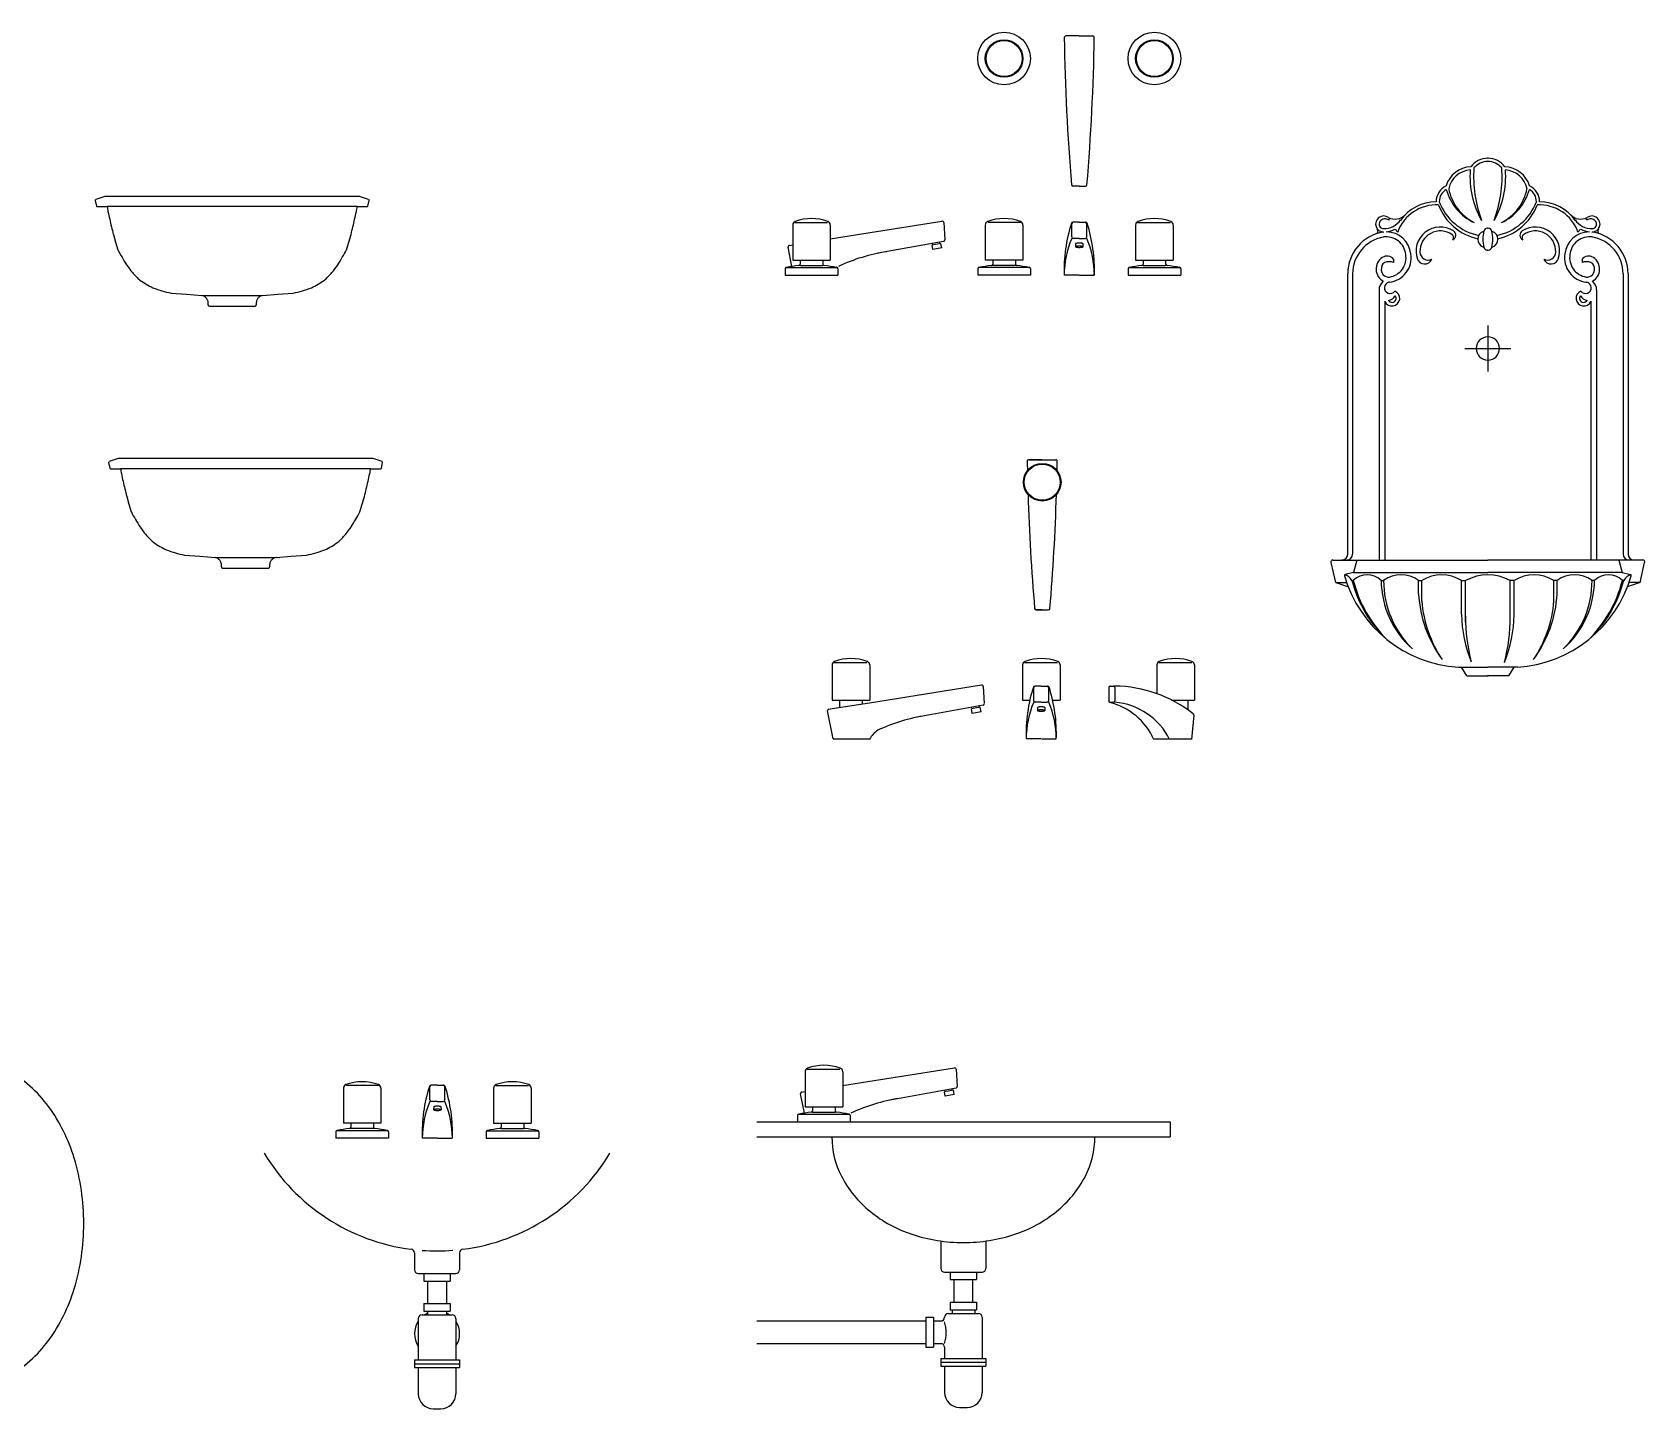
# Model space of a CAD drawing. Extents: x 39.13 to 46.93, y 83.64 to 89.41.
# Drawn here: x 44.118 to 46.263, y 87.577 to 89.408 of the extents above; entities that cross this region are included whole.
import ezdxf

# ---------------------------------------------------------------- set-up
doc = ezdxf.new("R2010")
doc.units = 0
doc.header["$LTSCALE"] = 0.02
doc.header["$MEASUREMENT"] = 0
doc.layers.get('0').update_dxf_attribs({"linetype": 'CONTINUOUS'})

msp = doc.modelspace()

# ---------------------------------------------------------------- linework, layer by layer
for p, q in [((45.5109, 89.4035), (45.493, 89.4035)), ((45.5109, 89.4035), (45.5289, 89.4035)), ((44.2143, 89.19), (44.2023, 89.1858)), ((44.3839, 89.1901), (44.215, 89.1901)), ((44.5529, 89.1901), (44.3839, 89.1901)), ((44.5655, 89.1858), (44.5535, 89.19)), ((45.5109, 89.2035), (45.5028, 89.2035)), ((45.5109, 89.2035), (45.5191, 89.2035)), ((44.2016, 89.1846), (44.2033, 89.1772)), ((44.2043, 89.1764), (44.2177, 89.1764)), ((44.3839, 89.1764), (44.2177, 89.1764)), ((44.5502, 89.1764), (44.3839, 89.1764)), ((44.5502, 89.1764), (44.5635, 89.1764)), ((44.5645, 89.1772), (44.5662, 89.1846)), ((45.1297, 89.1519), (45.1297, 89.1053)), ((45.1324, 89.1553), (45.176, 89.1553)), ((45.1795, 89.1335), (45.3283, 89.1571)), ((45.1797, 89.1519), (45.1797, 89.1053)), ((45.3306, 89.1553), (45.3322, 89.1323)), ((45.3859, 89.1519), (45.3859, 89.1053)), ((45.4333, 89.1553), (45.3896, 89.1553)), ((45.4359, 89.1519), (45.4359, 89.1053)), ((45.5009, 89.1361), (45.5009, 89.1536)), ((45.5109, 89.1556), (45.5024, 89.1556)), ((45.5109, 89.1556), (45.5195, 89.1556)), ((45.5209, 89.1361), (45.5209, 89.1536)), ((45.5859, 89.1519), (45.5859, 89.1053)), ((45.5886, 89.1553), (45.6323, 89.1553)), ((45.6359, 89.1519), (45.6359, 89.1053)), ((45.9229, 89.1585), (45.924, 89.1613)), ((45.9347, 89.1426), (45.9311, 89.1465)), ((46.0546, 89.1477), (46.0542, 89.1477)), ((46.0546, 89.1477), (46.0542, 89.1477)), ((46.0546, 89.1477), (46.0549, 89.1477)), ((46.0546, 89.1477), (46.0549, 89.1477)), ((46.1744, 89.1426), (46.178, 89.1465)), ((46.1862, 89.1585), (46.1851, 89.1613)), ((44.2258, 89.1394), (44.2288, 89.1292)), ((44.2288, 89.1292), (44.2319, 89.1191)), ((44.536, 89.1191), (44.539, 89.1292)), ((44.539, 89.1292), (44.542, 89.1394)), ((45.1287, 89.0969), (45.1235, 89.1225)), ((45.1252, 89.1249), (45.1297, 89.1256)), ((45.3305, 89.1302), (45.243, 89.1143)), ((45.3269, 89.1275), (45.3151, 89.1252)), ((45.3162, 89.1193), (45.3151, 89.1252)), ((45.3162, 89.1252), (45.3158, 89.1274)), ((45.328, 89.1216), (45.3162, 89.1193)), ((45.3256, 89.1272), (45.3252, 89.1292)), ((45.328, 89.1216), (45.3269, 89.1275)), ((45.5109, 89.1341), (45.5029, 89.1341)), ((45.5061, 89.1272), (45.5059, 89.1231)), ((45.5109, 89.1341), (45.5189, 89.1341)), ((45.5158, 89.1272), (45.5159, 89.1231)), ((45.1297, 89.1053), (45.1797, 89.1053)), ((45.1397, 89.1053), (45.1397, 89.1)), ((45.1697, 89.1053), (45.1697, 89.1)), ((45.4359, 89.1053), (45.3859, 89.1053)), ((45.3959, 89.1053), (45.3959, 89.1)), ((45.4259, 89.1053), (45.4259, 89.1)), ((45.5859, 89.1053), (45.6359, 89.1053)), ((45.5959, 89.1053), (45.5959, 89.1)), ((45.6259, 89.1053), (45.6259, 89.1)), ((45.9292, 89.1067), (45.9292, 89.1019)), ((46.0546, 89.1186), (46.0541, 89.1186)), ((46.0546, 89.1186), (46.0541, 89.1186)), ((46.0546, 89.1186), (46.055, 89.1186)), ((46.0546, 89.1186), (46.055, 89.1186)), ((46.1799, 89.1067), (46.1799, 89.1019)), ((45.1197, 89.0937), (45.1197, 89.0853)), ((45.1197, 89.0853), (45.1897, 89.0853)), ((45.1206, 89.0953), (45.1889, 89.0953)), ((45.1397, 89.0982), (45.1697, 89.0982)), ((45.1897, 89.0937), (45.1897, 89.0853)), ((45.3759, 89.0937), (45.3759, 89.0853)), ((45.4459, 89.0853), (45.3759, 89.0853)), ((45.4451, 89.0953), (45.3768, 89.0953)), ((45.4259, 89.0982), (45.3959, 89.0982)), ((45.4459, 89.0937), (45.4459, 89.0853)), ((45.5106, 89.0853), (45.4909, 89.0853)), ((45.5112, 89.0853), (45.5309, 89.0853)), ((45.5759, 89.0937), (45.5759, 89.0853)), ((45.5759, 89.0853), (45.6459, 89.0853)), ((45.5768, 89.0953), (45.6451, 89.0953)), ((45.5959, 89.0982), (45.6259, 89.0982)), ((45.6459, 89.0937), (45.6459, 89.0853)), ((45.868, 89.087), (45.868, 88.7138)), ((45.8746, 89.087), (45.8746, 88.7138)), ((46.2345, 89.087), (46.2345, 88.7138)), ((46.2411, 89.087), (46.2411, 88.7138)), ((44.3028, 89.0613), (44.3231, 89.0598)), ((44.3231, 89.0598), (44.3434, 89.0583)), ((44.3444, 89.0583), (44.4234, 89.0583)), ((44.4245, 89.0583), (44.4447, 89.0598)), ((44.4447, 89.0598), (44.465, 89.0613)), ((45.9099, 89.0653), (45.9099, 88.7062)), ((45.9236, 89.0759), (45.9228, 89.0757)), ((46.1856, 89.0759), (46.1863, 89.0757)), ((46.1993, 89.0653), (46.1993, 88.7062)), ((44.3542, 89.0441), (44.3629, 89.0441)), ((44.3629, 89.0441), (44.377, 89.0441)), ((44.377, 89.0441), (44.3839, 89.0441)), ((44.3839, 89.0441), (44.3909, 89.0441)), ((44.3909, 89.0441), (44.4049, 89.0441)), ((44.4049, 89.0441), (44.4136, 89.0441)), ((45.9176, 89.0505), (45.9176, 88.7062)), ((46.1915, 89.0505), (46.1915, 88.7062)), ((46.0546, 89.0184), (46.0546, 88.9571)), ((46.0239, 88.9877), (46.0852, 88.9877)), ((44.2195, 88.8359), (44.2211, 88.8285)), ((44.2321, 88.8412), (44.2201, 88.8371)), ((44.2221, 88.8277), (44.2355, 88.8277)), ((44.4017, 88.8413), (44.2328, 88.8413)), ((44.4017, 88.8277), (44.2355, 88.8277)), ((44.5707, 88.8413), (44.4017, 88.8413)), ((44.568, 88.8277), (44.4017, 88.8277)), ((44.568, 88.8277), (44.5814, 88.8277)), ((44.5834, 88.8371), (44.5714, 88.8412)), ((44.5824, 88.8285), (44.584, 88.8359)), ((45.4617, 88.8397), (45.4437, 88.8397)), ((45.4437, 88.8397), (45.4797, 88.8397)), ((45.4617, 88.8397), (45.4797, 88.8397)), ((44.2436, 88.7907), (44.2466, 88.7805)), ((44.2466, 88.7805), (44.2497, 88.7704)), ((44.5538, 88.7704), (44.5568, 88.7805)), ((44.5568, 88.7805), (44.5599, 88.7907)), ((44.3206, 88.7126), (44.3409, 88.7111)), ((44.3409, 88.7111), (44.3612, 88.7096)), ((44.3622, 88.7096), (44.4413, 88.7096)), ((44.372, 88.6954), (44.3807, 88.6954)), ((44.3807, 88.6954), (44.3948, 88.6954)), ((44.3948, 88.6954), (44.4017, 88.6954)), ((44.4017, 88.6954), (44.4087, 88.6954)), ((44.4087, 88.6954), (44.4228, 88.6954)), ((44.4228, 88.6954), (44.4315, 88.6954)), ((44.4423, 88.7096), (44.4626, 88.7111)), ((44.4626, 88.7111), (44.4828, 88.7126)), ((45.8522, 88.6761), (45.8459, 88.7031)), ((45.8483, 88.7062), (46.0546, 88.7062)), ((45.8802, 88.7062), (45.8758, 88.6895)), ((46.2608, 88.7062), (46.0546, 88.7062)), ((46.2289, 88.7062), (46.2333, 88.6895)), ((46.257, 88.6761), (46.2632, 88.7031)), ((45.8522, 88.6761), (45.8692, 88.6705)), ((45.8522, 88.6761), (45.8666, 88.6761)), ((45.8758, 88.6895), (45.8647, 88.6867)), ((45.8737, 88.6791), (45.8755, 88.6791)), ((45.8758, 88.6895), (46.0546, 88.6895)), ((45.9126, 88.6791), (45.9159, 88.6791)), ((45.9623, 88.6612), (45.9623, 88.6791)), ((45.9623, 88.6791), (45.9666, 88.6791)), ((45.9666, 88.6516), (45.9666, 88.6791)), ((46.0195, 88.6791), (46.025, 88.6791)), ((46.0195, 88.6342), (46.0195, 88.6791)), ((46.025, 88.6234), (46.025, 88.6791)), ((46.2333, 88.6895), (46.0546, 88.6895)), ((46.0896, 88.6791), (46.0841, 88.6791)), ((46.0841, 88.6228), (46.0841, 88.6791)), ((46.0896, 88.6336), (46.0896, 88.6791)), ((46.1468, 88.6791), (46.1425, 88.6791)), ((46.1425, 88.6516), (46.1425, 88.6791)), ((46.1468, 88.6612), (46.1468, 88.6791)), ((46.1965, 88.6791), (46.1932, 88.6791)), ((46.2333, 88.6895), (46.2445, 88.6867)), ((46.2354, 88.6791), (46.2336, 88.6791)), ((46.257, 88.6761), (46.2399, 88.6705)), ((46.257, 88.6761), (46.2425, 88.6761)), ((45.4617, 88.6397), (45.4535, 88.6397)), ((45.4535, 88.6397), (45.4699, 88.6397)), ((45.4617, 88.6397), (45.4699, 88.6397)), ((45.1821, 88.5665), (45.1821, 88.5199)), ((45.1848, 88.5699), (45.2285, 88.5699)), ((45.2321, 88.5665), (45.2321, 88.5199)), ((45.4355, 88.5665), (45.4355, 88.5199)), ((45.4382, 88.5699), (45.4818, 88.5699)), ((45.4855, 88.5665), (45.4855, 88.5199)), ((45.6142, 88.5665), (45.6142, 88.5283)), ((45.6169, 88.5699), (45.6606, 88.5699)), ((45.6642, 88.5665), (45.6642, 88.5199)), ((46.0153, 88.5635), (46.0546, 88.5635)), ((46.0267, 88.5521), (46.0197, 88.5635)), ((46.0938, 88.5635), (46.0546, 88.5635)), ((46.0824, 88.5521), (46.0894, 88.5635)), ((46.0267, 88.5521), (46.0546, 88.5521)), ((46.0824, 88.5521), (46.0546, 88.5521)), ((45.1821, 88.5199), (45.2321, 88.5199)), ((45.1921, 88.5199), (45.1921, 88.51)), ((45.2221, 88.5199), (45.2221, 88.5146)), ((45.2319, 88.5163), (45.3807, 88.5399)), ((45.3831, 88.5381), (45.3846, 88.5151)), ((45.4355, 88.5199), (45.4452, 88.5199)), ((45.4503, 88.5189), (45.4503, 88.5364)), ((45.4603, 88.5384), (45.4518, 88.5384)), ((45.4603, 88.5384), (45.4689, 88.5384)), ((45.4703, 88.5189), (45.4703, 88.5364)), ((45.4754, 88.5199), (45.4855, 88.5199)), ((45.5502, 88.5364), (45.5502, 88.5189)), ((45.5522, 88.5384), (45.5564, 88.5384)), ((45.5584, 88.5384), (45.5564, 88.5384)), ((45.5584, 88.5364), (45.5584, 88.5189)), ((45.6338, 88.5199), (45.6642, 88.5199)), ((45.6554, 88.5197), (45.6554, 88.5069)), ((45.1835, 88.4681), (45.1759, 88.5053)), ((45.1776, 88.5076), (45.1821, 88.5084)), ((45.1821, 88.5084), (45.2319, 88.5163)), ((45.3829, 88.513), (45.2954, 88.4971)), ((45.3793, 88.5102), (45.3675, 88.508)), ((45.3686, 88.5021), (45.3675, 88.508)), ((45.3686, 88.508), (45.3682, 88.5102)), ((45.3804, 88.5043), (45.3686, 88.5021)), ((45.378, 88.51), (45.3776, 88.512)), ((45.3804, 88.5043), (45.3793, 88.5102)), ((45.4603, 88.5169), (45.4523, 88.5169)), ((45.4555, 88.51), (45.4553, 88.5059)), ((45.4603, 88.5169), (45.4683, 88.5169)), ((45.4652, 88.51), (45.4653, 88.5059)), ((45.5502, 88.5185), (45.5502, 88.5189)), ((45.5522, 88.5169), (45.5564, 88.5169)), ((45.6632, 88.4999), (45.6604, 88.4675)), ((45.1835, 88.4681), (45.2323, 88.4681)), ((45.46, 88.4681), (45.4403, 88.4681)), ((45.4606, 88.4681), (45.4803, 88.4681)), ((45.6101, 88.4681), (45.6605, 88.4681)), ((45.1489, 88.0286), (45.1925, 88.0286)), ((45.1959, 88.0068), (45.3448, 88.0304)), ((45.3471, 88.0286), (45.3486, 88.0056)), ((44.5791, 88.0068), (44.5355, 88.0068)), ((44.6468, 87.9877), (44.6468, 88.0052)), ((44.6568, 88.0072), (44.6483, 88.0072)), ((44.6568, 88.0072), (44.6654, 88.0072)), ((44.6668, 87.9877), (44.6668, 88.0052)), ((44.7345, 88.0068), (44.7781, 88.0068)), ((45.1462, 88.0252), (45.1462, 87.9786)), ((45.1962, 88.0252), (45.1962, 87.9786)), ((44.5318, 88.0034), (44.5318, 87.9568)), ((44.5818, 88.0034), (44.5818, 87.9568)), ((44.6568, 87.9857), (44.6488, 87.9857)), ((44.6568, 87.9857), (44.6648, 87.9857)), ((44.7318, 88.0034), (44.7318, 87.9568)), ((44.7818, 88.0034), (44.7818, 87.9568)), ((45.1452, 87.9702), (45.14, 87.9958)), ((45.1417, 87.9982), (45.1462, 87.9989)), ((45.347, 88.0035), (45.2595, 87.9876)), ((45.3434, 88.0008), (45.3316, 87.9986)), ((45.3327, 87.9927), (45.3316, 87.9986)), ((45.3327, 87.9985), (45.3323, 88.0007)), ((45.3445, 87.9949), (45.3327, 87.9927)), ((45.342, 88.0005), (45.3417, 88.0025)), ((45.3445, 87.9949), (45.3434, 88.0008)), ((44.652, 87.9787), (44.6518, 87.9746)), ((44.6617, 87.9787), (44.6618, 87.9746)), ((45.1362, 87.967), (45.1362, 87.9586)), ((45.137, 87.9686), (45.2053, 87.9686)), ((45.1462, 87.9786), (45.1962, 87.9786)), ((45.1562, 87.9786), (45.1562, 87.9734)), ((45.1562, 87.9715), (45.1862, 87.9715)), ((45.1862, 87.9786), (45.1862, 87.9734)), ((45.2062, 87.967), (45.2062, 87.9586)), ((44.5218, 87.9452), (44.5218, 87.9368)), ((44.591, 87.9468), (44.5227, 87.9468)), ((44.5818, 87.9568), (44.5318, 87.9568)), ((44.5418, 87.9568), (44.5418, 87.9516)), ((44.5718, 87.9497), (44.5418, 87.9497)), ((44.5718, 87.9568), (44.5718, 87.9516)), ((44.5918, 87.9452), (44.5918, 87.9368)), ((44.7218, 87.9452), (44.7218, 87.9368)), ((44.7227, 87.9468), (44.791, 87.9468)), ((44.7318, 87.9568), (44.7818, 87.9568)), ((44.7418, 87.9568), (44.7418, 87.9516)), ((44.7418, 87.9497), (44.7718, 87.9497)), ((44.7718, 87.9568), (44.7718, 87.9516)), ((44.7918, 87.9452), (44.7918, 87.9368)), ((45.0818, 87.9586), (45.6318, 87.9586)), ((45.1362, 87.9586), (45.2062, 87.9586)), ((45.6318, 87.9586), (45.6318, 87.9386)), ((44.5918, 87.9368), (44.5218, 87.9368)), ((44.6565, 87.9368), (44.6368, 87.9368)), ((44.6571, 87.9368), (44.6768, 87.9368)), ((44.7218, 87.9368), (44.7918, 87.9368)), ((45.0818, 87.9386), (45.6318, 87.9386)), ((45.3268, 87.8), (45.3268, 87.7636)), ((45.3868, 87.8), (45.3868, 87.7636)), ((44.6265, 87.7841), (44.6265, 87.7618)), ((44.6865, 87.7841), (44.6865, 87.7618)), ((44.6315, 87.7568), (44.6815, 87.7568)), ((44.639, 87.7568), (44.639, 87.7468)), ((44.639, 87.7568), (44.674, 87.7568)), ((44.674, 87.7568), (44.674, 87.7468)), ((45.3318, 87.7586), (45.3818, 87.7586)), ((45.3393, 87.7586), (45.3393, 87.7486)), ((45.3393, 87.7586), (45.3568, 87.7586)), ((45.3393, 87.7486), (45.3568, 87.7486)), ((45.3443, 87.7186), (45.3443, 87.7486)), ((45.3568, 87.7586), (45.3743, 87.7586)), ((45.3568, 87.7486), (45.3743, 87.7486)), ((45.3693, 87.7186), (45.3693, 87.7486)), ((45.3743, 87.7586), (45.3743, 87.7486)), ((44.639, 87.7468), (44.674, 87.7468)), ((44.644, 87.7468), (44.644, 87.7168)), ((44.644, 87.7468), (44.644, 87.7168)), ((44.669, 87.7468), (44.669, 87.7168)), ((44.639, 87.7168), (44.639, 87.7068)), ((44.639, 87.7168), (44.674, 87.7168)), ((44.639, 87.7068), (44.674, 87.7068)), ((44.644, 87.7068), (44.644, 87.7018)), ((44.644, 87.7068), (44.644, 87.7018)), ((44.669, 87.7068), (44.669, 87.7018)), ((44.674, 87.7168), (44.674, 87.7068)), ((45.3393, 87.7186), (45.3393, 87.7086)), ((45.3393, 87.7186), (45.3568, 87.7186)), ((45.3393, 87.7086), (45.3568, 87.7086)), ((45.3418, 87.7086), (45.3418, 87.7036)), ((45.3568, 87.7186), (45.3743, 87.7186)), ((45.3568, 87.7086), (45.3743, 87.7086)), ((45.3718, 87.7086), (45.3718, 87.7036)), ((45.3743, 87.7186), (45.3743, 87.7086)), ((44.6315, 87.6968), (44.6315, 87.6418)), ((44.6365, 87.7018), (44.6765, 87.7018)), ((44.6815, 87.6968), (44.6815, 87.6418)), ((45.0818, 87.6936), (45.3068, 87.6936)), ((45.3068, 87.6986), (45.3168, 87.6986)), ((45.3068, 87.6986), (45.3068, 87.6586)), ((45.3168, 87.6986), (45.3168, 87.6586)), ((45.3168, 87.6936), (45.3268, 87.6936)), ((45.3318, 87.6986), (45.3318, 87.6986)), ((45.3318, 87.6986), (45.3318, 87.6986)), ((45.3368, 87.7036), (45.3768, 87.7036)), ((45.3818, 87.6986), (45.3818, 87.6436)), ((45.0818, 87.6636), (45.3068, 87.6636)), ((45.3168, 87.6636), (45.3268, 87.6636)), ((45.3268, 87.6636), (45.3282, 87.6636)), ((44.6265, 87.6418), (44.6265, 87.6318)), ((44.6265, 87.6418), (44.6865, 87.6418)), ((44.6865, 87.6418), (44.6865, 87.6318)), ((45.3068, 87.6586), (45.3168, 87.6586)), ((45.3268, 87.6436), (45.3268, 87.6336)), ((45.3268, 87.6436), (45.3868, 87.6436)), ((45.3318, 87.6586), (45.3318, 87.6436)), ((45.3868, 87.6436), (45.3868, 87.6336)), ((44.6265, 87.6368), (44.6865, 87.6368)), ((44.6265, 87.6318), (44.6865, 87.6318)), ((44.6315, 87.6318), (44.6315, 87.5968)), ((44.6815, 87.6318), (44.6815, 87.5968)), ((45.3268, 87.6386), (45.3868, 87.6386)), ((45.3268, 87.6336), (45.3868, 87.6336)), ((45.3318, 87.6336), (45.3318, 87.5986)), ((45.3818, 87.6336), (45.3818, 87.5986)), ((44.6515, 87.5768), (44.6615, 87.5768)), ((45.3518, 87.5786), (45.3618, 87.5786))]:
    msp.add_line(p, q)
for centre, radius in [((45.4109, 89.3735), 0.035), ((45.6109, 89.3735), 0.035), ((45.4109, 89.3735), 0.025), ((45.4109, 89.3735), 0.024), ((45.6109, 89.3735), 0.025), ((45.6109, 89.3735), 0.024), ((45.4617, 88.8097), 0.025), ((45.4617, 88.8097), 0.024)]:
    msp.add_circle(centre, radius)
for centre, radius, start, end in [((45.493, 89.4015), 0.002, 90, 180.8897), ((48.3403, 89.4457), 2.8497, 180.8897, 184.839), ((42.6816, 89.4457), 2.8497, 355.161, 359.1103), ((45.5289, 89.4015), 0.002, 359.1103, 90), ((46.0332, 89.1939), 0.0356, 92.1479, 163.6378), ((46.0552, 89.2114), 0.0295, 91.3098, 142.3296), ((46.2008, 89.2163), 0.1652, 175.9135, 200.6015), ((46.0552, 89.2114), 0.0253, 91.3098, 139.0695), ((46.0539, 89.2114), 0.0253, 40.9305, 88.6902), ((46.0539, 89.2114), 0.0295, 37.6704, 88.6902), ((45.9083, 89.2163), 0.1652, 339.3985, 4.0865), ((46.0759, 89.1939), 0.0356, 16.3622, 87.8521), ((46.0332, 89.1939), 0.0314, 93.7198, 168.4075), ((46.1468, 89.2159), 0.116, 175.3848, 209.8701), ((45.9623, 89.2159), 0.116, 330.1299, 4.6152), ((46.0759, 89.1939), 0.0314, 11.5925, 86.2802), ((44.2026, 89.1848), 0.00101, 109.0935, 192.5288), ((44.215, 89.188), 0.00203, 90, 109.0935), ((44.5529, 89.188), 0.00203, 70.9065, 90), ((44.5652, 89.1848), 0.00101, 347.4712, 70.9065), ((45.5028, 89.2055), 0.002, 184.839, 270), ((45.5191, 89.2055), 0.002, 270, 355.161), ((46.0087, 89.1831), 0.0229, 114.7747, 180.74), ((46.0087, 89.1831), 0.0188, 120.0056, 180.74), ((46.0648, 89.2168), 0.0678, 194.8897, 245.343), ((46.0653, 89.2124), 0.064, 190.9612, 243.3163), ((46.0438, 89.2124), 0.064, 296.6837, 349.0388), ((46.0443, 89.2168), 0.0678, 294.657, 345.1103), ((46.1004, 89.1831), 0.0188, 359.26, 59.9944), ((46.1004, 89.1831), 0.0229, 359.26, 65.2253), ((44.2043, 89.1774), 0.00101, 192.5288, 270), ((44.6134, 89.2339), 0.3999, 188.2685, 189.2238), ((48.522, 90.1274), 4.4086, 192.5453, 192.8154), ((40.2458, 90.1274), 4.4086, 347.1846, 347.4547), ((44.1545, 89.2339), 0.3999, 350.7762, 351.7315), ((44.5635, 89.1774), 0.00101, 270, 347.4712), ((45.916, 89.1533), 0.0107, 54.476, 269.9998), ((45.9309, 89.179), 0.0191, 243.3938, 315.1249), ((45.9858, 89.1244), 0.0543, 86.7233, 160.3494), ((45.9858, 89.1244), 0.0584, 90.0321, 144.6593), ((46.0563, 89.2042), 0.0721, 200.8405, 257.8812), ((46.0574, 89.2089), 0.0724, 201.1172, 258.0352), ((46.0517, 89.2089), 0.0724, 281.9648, 338.8828), ((46.0528, 89.2042), 0.0721, 282.1188, 339.1595), ((46.1233, 89.1244), 0.0543, 19.6506, 93.2767), ((46.1233, 89.1244), 0.0584, 35.3407, 89.9679), ((46.1782, 89.179), 0.0191, 224.8751, 296.6062), ((46.1931, 89.1533), 0.0107, 270.0002, 125.524), ((45.911, 89.5661), 1.7384, 193.8641, 194.2084), ((42.8568, 89.5661), 1.7384, 345.7916, 346.1359), ((45.1347, 89.1519), 0.005, 110.2457, 180), ((45.1547, 89.0977), 0.0628, 69.7543, 110.2457), ((45.1747, 89.1519), 0.005, 0, 69.7543), ((45.3286, 89.1551), 0.002, 3.771, 99.0226), ((45.3909, 89.1519), 0.005, 110.2457, 180), ((45.4109, 89.0977), 0.0628, 69.7543, 110.2457), ((45.4309, 89.1519), 0.005, 0, 69.7543), ((45.6945, 89.0922), 0.2037, 162.2745, 181.9578), ((45.5024, 89.1536), 0.002, 90, 162.2745), ((45.5029, 89.1536), 0.002, 90, 180), ((45.5189, 89.1536), 0.002, 360, 90), ((45.5195, 89.1536), 0.002, 17.7255, 90), ((45.3274, 89.0922), 0.2037, 358.0422, 17.7255), ((45.5909, 89.1519), 0.005, 110.2457, 180), ((45.6109, 89.0977), 0.0628, 69.7543, 110.2457), ((45.6309, 89.1519), 0.005, 0, 69.7543), ((45.9245, 89.087), 0.0564, 99.44, 180), ((45.9038, 89.1441), 0.00454, 306.6512, 40.9182), ((45.9158, 89.1531), 0.00595, 144.3448, 269.9997), ((45.9179, 89.1516), 0.00853, 53.9283, 144.3448), ((45.9193, 89.1098), 0.033, 96.1983, 102.8033), ((45.916, 89.175), 0.0278, 269.4183, 324.0711), ((45.9157, 89.1744), 0.0318, 276.5937, 298.7986), ((45.9193, 89.1098), 0.033, 6.3273, 89.448), ((45.9913, 89.117), 0.0323, 57.224, 199.2314), ((45.9913, 89.117), 0.0271, 54.2569, 182.1833), ((46.0051, 89.1385), 0.00678, 294.8754, 57.224), ((46.052, 89.133), 0.0109, 105.2097, 254.7903), ((46.094, 89.133), 0.046, 166.3845, 193.1878), ((46.0542, 89.1427), 0.00505, 90, 166.3845), ((46.0549, 89.1427), 0.00505, 13.6155, 90), ((46.0151, 89.133), 0.046, 346.8122, 13.6155), ((46.0571, 89.133), 0.0109, 285.2097, 74.7903), ((46.104, 89.1385), 0.00678, 122.776, 245.1246), ((46.1178, 89.117), 0.0323, 340.7686, 122.776), ((46.1178, 89.117), 0.0271, 357.8167, 125.7431), ((46.1898, 89.1098), 0.033, 90.552, 173.6727), ((46.1931, 89.175), 0.0278, 215.9289, 270.5817), ((46.1934, 89.1744), 0.0318, 241.2014, 263.4063), ((46.1912, 89.1516), 0.00853, 35.6552, 126.0717), ((46.1933, 89.1531), 0.00595, 270.0003, 35.6552), ((46.1898, 89.1098), 0.033, 77.1967, 83.8017), ((46.1847, 89.087), 0.0564, 0, 80.56), ((46.2053, 89.1441), 0.00454, 139.0818, 233.3488), ((45.1255, 89.1229), 0.002, 97.0226, 191.5418), ((45.3302, 89.1321), 0.002, 280.6057, 3.771), ((45.6172, 89.0849), 0.1263, 157.0421, 179.8201), ((45.5029, 89.1361), 0.002, 180, 270), ((45.5062, 89.127), 0.00025, 112.7446, 180), ((45.5062, 89.1231), 0.00025, 112.7446, 180), ((45.5062, 89.1231), 0.00025, 180, 247.2554), ((45.5084, 89.1216), 0.00608, 99.8511, 112.7446), ((45.5084, 89.1177), 0.00608, 99.8511, 112.7446), ((45.5084, 89.1285), 0.00608, 247.2554, 260.1489), ((45.5099, 89.113), 0.0148, 94.1141, 99.8511), ((45.5099, 89.1091), 0.0148, 94.1141, 99.8511), ((45.5099, 89.1371), 0.0148, 260.1489, 265.8859), ((45.5109, 89.0991), 0.0288, 90, 94.1141), ((45.5109, 89.0952), 0.0288, 90, 94.1141), ((45.5109, 89.151), 0.0288, 265.8859, 270), ((45.5109, 89.0991), 0.0288, 85.8859, 90), ((45.5109, 89.0952), 0.0288, 85.8859, 90), ((45.5109, 89.151), 0.0288, 270, 274.1141), ((45.5119, 89.113), 0.0148, 80.1489, 85.8859), ((45.5119, 89.1091), 0.0148, 80.1489, 85.8859), ((45.5119, 89.1371), 0.0148, 274.1141, 279.8511), ((45.5134, 89.1216), 0.00608, 67.2554, 80.1489), ((45.5134, 89.1177), 0.00608, 67.2554, 80.1489), ((45.5134, 89.1285), 0.00608, 279.8511, 292.7446), ((45.5157, 89.127), 0.00025, 0, 67.2554), ((45.5157, 89.1231), 0.00025, 0, 67.2554), ((45.5157, 89.1231), 0.00025, 292.7446, 0), ((45.5189, 89.1361), 0.002, 270, 360), ((45.4047, 89.0849), 0.1263, 0.1799, 22.9579), ((45.9245, 89.087), 0.0498, 100.3611, 180), ((45.9193, 89.1101), 0.0262, 5.7621, 98.3178), ((46.0044, 89.1353), 0.0046, 319.4281, 54.2569), ((46.0541, 89.1237), 0.00505, 193.1878, 270), ((46.055, 89.1237), 0.00505, 270, 346.8122), ((46.1047, 89.1353), 0.0046, 125.7431, 220.5719), ((46.1898, 89.1101), 0.0262, 81.6822, 174.2379), ((46.1847, 89.087), 0.0498, 0, 79.6389), ((44.2824, 89.1403), 0.0548, 202.755, 214.8666), ((45.0486, 89.5888), 0.9425, 210.6044, 211.3231), ((43.7192, 89.5888), 0.9425, 328.6769, 329.3956), ((44.4854, 89.1403), 0.0548, 325.1334, 337.245), ((45.1377, 89.1), 0.002, 275.5863, 0), ((45.1717, 89.1), 0.002, 180, 264.4137), ((45.2911, 88.8817), 0.2375, 98.8148, 115.0684), ((45.3939, 89.1), 0.002, 275.5863, 0), ((45.4279, 89.1), 0.002, 180, 264.4137), ((45.5939, 89.1), 0.002, 275.5863, 0), ((45.6279, 89.1), 0.002, 180, 264.4137), ((45.9244, 89.0934), 0.0185, 123.8281, 241.1208), ((45.9201, 89.0955), 0.00695, 112.6051, 161.1145), ((45.9205, 89.0992), 0.0115, 40.4891, 123.8281), ((45.9233, 89.0879), 0.0152, 66.9992, 112.6051), ((45.9198, 89.1084), 0.0327, 276.5572, 8.8838), ((45.9198, 89.1084), 0.0259, 278.5765, 9.7482), ((45.9704, 89.1105), 0.0104, 197.3512, 336.7494), ((45.9752, 89.1164), 0.0111, 182.1833, 295.3279), ((46.1339, 89.1164), 0.0111, 244.6721, 357.8167), ((46.1387, 89.1105), 0.0104, 203.2506, 342.6488), ((46.1893, 89.1084), 0.0327, 171.1162, 263.4428), ((46.1893, 89.1084), 0.0259, 170.2518, 261.4235), ((46.1886, 89.0992), 0.0115, 56.1719, 139.5109), ((46.1858, 89.0879), 0.0152, 67.3949, 113.0008), ((46.189, 89.0955), 0.00695, 18.8855, 67.3949), ((46.1848, 89.0934), 0.0185, 298.8792, 56.1719), ((44.3699, 89.1857), 0.1534, 214.5028, 219.237), ((44.3534, 89.1808), 0.1377, 222.015, 227.985), ((44.3261, 89.1691), 0.1114, 234.3854, 244.6835), ((44.4417, 89.1691), 0.1114, 295.3165, 305.6146), ((44.4144, 89.1808), 0.1377, 312.015, 317.985), ((44.3979, 89.1857), 0.1534, 320.763, 325.4972), ((45.1217, 89.0937), 0.002, 101.1509, 180), ((45.1547, 88.9262), 0.1726, 95.5863, 101.1509), ((45.1547, 88.9262), 0.1726, 78.8491, 84.4137), ((45.1877, 89.0937), 0.002, 0, 78.8491), ((45.3779, 89.0937), 0.002, 101.1509, 180), ((45.4109, 88.9262), 0.1726, 95.5863, 101.1509), ((45.4109, 88.9262), 0.1726, 78.8491, 84.4137), ((45.4439, 89.0937), 0.002, 0, 78.8491), ((45.5779, 89.0937), 0.002, 101.1509, 180), ((45.6109, 88.9262), 0.1726, 95.5863, 101.1509), ((45.6109, 88.9262), 0.1726, 78.8491, 84.4137), ((45.6439, 89.0937), 0.002, 0, 78.8491), ((45.9244, 89.0934), 0.0117, 153.5894, 220.3499), ((45.9223, 89.0917), 0.00902, 220.3499, 278.5765), ((46.1868, 89.0917), 0.00902, 261.4235, 319.6501), ((46.1848, 89.0934), 0.0117, 319.6501, 26.4106), ((44.3465, 89.2564), 0.1999, 250.1055, 257.3741), ((44.3404, 89.0445), 0.0141, 62.417, 77.9462), ((44.3367, 89.0423), 0.0179, 43.4025, 55.228), ((44.4311, 89.0423), 0.0179, 124.772, 136.5975), ((44.4274, 89.0445), 0.0141, 102.0538, 117.583), ((44.4213, 89.2564), 0.1999, 282.6259, 289.8945), ((45.9254, 89.0653), 0.0156, 129.8953, 180), ((45.9244, 89.0683), 0.00757, 100.043, 325.306), ((45.9271, 89.0544), 0.0102, 202.5926, 69.4523), ((45.9203, 89.064), 0.0125, 279.9049, 330.566), ((45.9271, 89.0544), 0.00535, 210.7579, 39.713), ((46.182, 89.0544), 0.0102, 110.5477, 337.4074), ((46.182, 89.0544), 0.00535, 140.287, 329.2421), ((46.1888, 89.064), 0.0125, 209.434, 260.0951), ((46.1847, 89.0683), 0.00757, 214.694, 79.957), ((46.1837, 89.0653), 0.0156, 0, 50.1047), ((44.3321, 89.043), 0.0211, 23.2351, 33.3056), ((44.318, 89.0443), 0.0343, 6.7441, 11.7472), ((44.3262, 89.0471), 0.0258, 357.2701, 2.7714), ((44.3626, 89.047), 0.0107, 186.0353, 190.9013), ((44.3539, 89.046), 0.00203, 209.5648, 240.233), ((44.3547, 89.0555), 0.0114, 260.7729, 267.3692), ((44.4131, 89.0555), 0.0114, 272.6308, 279.2271), ((44.4139, 89.046), 0.00203, 299.767, 330.4352), ((44.4052, 89.047), 0.0107, 349.0987, 353.9647), ((44.4499, 89.0443), 0.0343, 168.2528, 173.2559), ((44.4416, 89.0471), 0.0258, 177.2286, 182.7299), ((44.4357, 89.043), 0.0211, 146.6944, 156.7649), ((46.0546, 88.9877), 0.0155, 90, 270), ((46.0546, 88.9877), 0.0155, 270, 90), ((44.2205, 88.8361), 0.00101, 109.0935, 192.5288), ((44.2221, 88.8287), 0.00101, 192.5288, 270), ((44.2328, 88.8393), 0.00203, 90, 109.0935), ((44.6312, 88.8852), 0.3999, 188.2685, 189.2238), ((48.5398, 89.7787), 4.4086, 192.5453, 192.8154), ((40.2636, 89.7787), 4.4086, 347.1846, 347.4547), ((44.1723, 88.8852), 0.3999, 350.7762, 351.7315), ((44.5707, 88.8393), 0.00203, 70.9065, 90), ((44.5814, 88.8287), 0.00101, 270, 347.4712), ((44.583, 88.8361), 0.00101, 347.4712, 70.9065), ((45.4437, 88.8377), 0.002, 90, 180.8897), ((48.2911, 88.8819), 2.8497, 180.8897, 181.1438), ((45.4797, 88.8377), 0.002, 359.1103, 90), ((42.6323, 88.8819), 2.8497, 358.8562, 359.1103), ((45.9289, 89.2174), 1.7384, 193.8641, 194.2084), ((42.8746, 89.2174), 1.7384, 345.7916, 346.1359), ((48.2911, 88.8819), 2.8497, 181.7805, 184.839), ((42.6323, 88.8819), 2.8497, 355.161, 358.2195), ((44.3003, 88.7916), 0.0548, 202.755, 214.8666), ((45.0664, 89.2401), 0.9425, 210.6044, 211.3231), ((43.7371, 89.2401), 0.9425, 328.6769, 329.3956), ((44.5032, 88.7916), 0.0548, 325.1334, 337.245), ((44.3878, 88.837), 0.1534, 214.5028, 219.237), ((44.3712, 88.8321), 0.1377, 222.015, 227.985), ((44.4323, 88.8321), 0.1377, 312.015, 317.985), ((44.4157, 88.837), 0.1534, 320.763, 325.4972), ((44.344, 88.8204), 0.1114, 234.3854, 244.6835), ((44.3643, 88.9077), 0.1999, 250.1055, 257.3741), ((44.4391, 88.9077), 0.1999, 282.6259, 289.8945), ((44.4595, 88.8204), 0.1114, 295.3165, 305.6146), ((45.8605, 88.7138), 0.00757, 270, 0), ((45.867, 88.7138), 0.00757, 270, 0), ((46.2421, 88.7138), 0.00757, 180, 270), ((46.2486, 88.7138), 0.00757, 180, 270), ((44.3583, 88.6958), 0.0141, 62.417, 77.9462), ((44.3545, 88.6935), 0.0179, 43.4025, 55.228), ((44.3499, 88.6943), 0.0211, 23.2351, 33.3056), ((44.3358, 88.6956), 0.0343, 6.7441, 11.7472), ((44.344, 88.6984), 0.0258, 357.2701, 2.7714), ((44.3805, 88.6983), 0.0107, 186.0353, 190.9013), ((44.3717, 88.6973), 0.00203, 209.5648, 240.233), ((44.3725, 88.7068), 0.0114, 260.7729, 267.3692), ((44.431, 88.7068), 0.0114, 272.6308, 279.2271), ((44.4318, 88.6973), 0.00203, 299.767, 330.4352), ((44.423, 88.6983), 0.0107, 349.0987, 353.9647), ((44.4595, 88.6984), 0.0258, 177.2286, 182.7299), ((44.4677, 88.6956), 0.0343, 168.2528, 173.2559), ((44.4536, 88.6943), 0.0211, 146.6944, 156.7649), ((44.4489, 88.6935), 0.0179, 124.772, 136.5975), ((44.4452, 88.6958), 0.0141, 102.0538, 117.583), ((45.8483, 88.7037), 0.00252, 90, 193.1067), ((46.2608, 88.7037), 0.00252, 346.8933, 90), ((45.865, 88.6855), 0.00126, 104.1915, 196.0871), ((46.0258, 88.7319), 0.1686, 196.0871, 266.4311), ((45.8619, 88.6734), 0.0131, 25.7704, 80.772), ((46.0305, 88.7187), 0.1617, 194.1865, 227.2097), ((45.894, 88.6592), 0.0272, 46.989, 133.011), ((46.0394, 88.7203), 0.169, 194.119, 225.3656), ((46.0352, 88.6801), 0.1226, 180.4735, 228.7271), ((45.9391, 88.646), 0.0404, 54.9727, 125.0273), ((46.0409, 88.6781), 0.125, 179.5377, 226.154), ((45.9931, 88.6342), 0.0521, 59.5252, 120.4748), ((46.0546, 88.622), 0.0643, 62.6343, 117.3657), ((46.116, 88.6342), 0.0521, 59.5252, 120.4748), ((46.0833, 88.7319), 0.1686, 273.5689, 343.9129), ((46.17, 88.646), 0.0404, 54.9727, 125.0273), ((46.0739, 88.6801), 0.1226, 311.2729, 359.5265), ((46.0682, 88.6781), 0.125, 313.846, 0.4623), ((46.0786, 88.7187), 0.1617, 312.7903, 345.8135), ((46.0697, 88.7203), 0.169, 314.6344, 345.881), ((46.2151, 88.6592), 0.0272, 46.989, 133.011), ((46.2472, 88.6734), 0.0131, 99.228, 154.2296), ((46.2441, 88.6855), 0.00126, 343.9129, 75.8085), ((46.124, 88.6701), 0.1619, 183.1666, 216.4849), ((46.1308, 88.6653), 0.1648, 184.7881, 213.7214), ((45.9851, 88.6701), 0.1619, 323.5151, 356.8334), ((45.9783, 88.6653), 0.1648, 326.2786, 355.2119), ((45.4535, 88.6417), 0.002, 184.839, 270), ((45.4699, 88.6417), 0.002, 270, 355.161), ((46.2004, 88.638), 0.181, 181.2257, 201.9005), ((46.2427, 88.6274), 0.2177, 178.9563, 195.1373), ((45.9087, 88.6374), 0.181, 338.0995, 358.7743), ((45.8664, 88.6268), 0.2177, 344.8627, 1.0437), ((45.1871, 88.5665), 0.005, 110.2457, 180), ((45.2071, 88.5123), 0.0628, 69.7543, 110.2457), ((45.2271, 88.5665), 0.005, 0, 69.7543), ((45.4405, 88.5665), 0.005, 110.2457, 180), ((45.4605, 88.5123), 0.0628, 69.7543, 110.2457), ((45.4805, 88.5665), 0.005, 0, 69.7543), ((45.6192, 88.5665), 0.005, 110.2457, 180), ((45.6392, 88.5123), 0.0628, 69.7543, 110.2457), ((45.6592, 88.5665), 0.005, 0, 69.7543), ((45.3811, 88.5379), 0.002, 3.771, 99.0226), ((45.6439, 88.475), 0.2037, 162.2745, 181.9578), ((45.4518, 88.5364), 0.002, 90, 162.2745), ((45.4523, 88.5364), 0.002, 90, 180), ((45.4683, 88.5364), 0.002, 360, 90), ((45.4689, 88.5364), 0.002, 17.7255, 90), ((45.2768, 88.475), 0.2037, 358.0422, 17.7255), ((45.5522, 88.5364), 0.002, 90, 180), ((45.5564, 88.5364), 0.002, 0, 90), ((45.5558, 88.3656), 0.1729, 51.9113, 89.1447), ((45.1779, 88.5057), 0.002, 97.0226, 191.5418), ((45.3435, 88.2645), 0.2375, 98.8148, 115.0684), ((45.3826, 88.5149), 0.002, 280.6057, 3.771), ((45.5666, 88.4677), 0.1263, 157.0421, 179.8201), ((45.4523, 88.5189), 0.002, 180, 270), ((45.4556, 88.5098), 0.00025, 112.7446, 180), ((45.4556, 88.5059), 0.00025, 112.7446, 180), ((45.4556, 88.5059), 0.00025, 180, 247.2554), ((45.4578, 88.5044), 0.00608, 99.8511, 112.7446), ((45.4578, 88.5005), 0.00608, 99.8511, 112.7446), ((45.4578, 88.5113), 0.00608, 247.2554, 260.1489), ((45.4593, 88.4958), 0.0148, 94.1141, 99.8511), ((45.4593, 88.4919), 0.0148, 94.1141, 99.8511), ((45.4593, 88.5199), 0.0148, 260.1489, 265.8859), ((45.4603, 88.4819), 0.0288, 90, 94.1141), ((45.4603, 88.478), 0.0288, 90, 94.1141), ((45.4603, 88.5338), 0.0288, 265.8859, 270), ((45.4603, 88.4819), 0.0288, 85.8859, 90), ((45.4603, 88.478), 0.0288, 85.8859, 90), ((45.4603, 88.5338), 0.0288, 270, 274.1141), ((45.4613, 88.4958), 0.0148, 80.1489, 85.8859), ((45.4613, 88.4919), 0.0148, 80.1489, 85.8859), ((45.4613, 88.5199), 0.0148, 274.1141, 279.8511), ((45.4628, 88.5044), 0.00608, 67.2554, 80.1489), ((45.4628, 88.5005), 0.00608, 67.2554, 80.1489), ((45.4628, 88.5113), 0.00608, 279.8511, 292.7446), ((45.4651, 88.5098), 0.00025, 0, 67.2554), ((45.4651, 88.5059), 0.00025, 0, 67.2554), ((45.4651, 88.5059), 0.00025, 292.7446, 0), ((45.4683, 88.5189), 0.002, 270, 360), ((45.3541, 88.4677), 0.1263, 0.1799, 22.9579), ((45.5522, 88.5189), 0.002, 180, 270), ((45.5522, 88.5185), 0.002, 180, 255.8214), ((45.5301, 88.4311), 0.0881, 24.3802, 75.8214), ((45.5564, 88.5189), 0.002, 270, 360), ((45.5504, 88.4268), 0.0905, 26.7504, 84.9727), ((45.6612, 88.5001), 0.002, 355.0955, 51.9113), ((45.2655, 88.4482), 0.0388, 125.7039, 149.5778), ((43.9985, 87.8763), 0.1744, 36.0274, 60.3366), ((45.1512, 88.0252), 0.005, 110.2457, 180), ((45.1712, 87.971), 0.0628, 69.7543, 110.2457), ((45.1912, 88.0252), 0.005, 0, 69.7543), ((45.3451, 88.0284), 0.002, 3.771, 99.0226), ((44.5368, 88.0034), 0.005, 110.2457, 180), ((44.5568, 87.9492), 0.0628, 69.7543, 110.2457), ((44.5768, 88.0034), 0.005, 0, 69.7543), ((44.8404, 87.9438), 0.2037, 162.2745, 181.9578), ((44.6483, 88.0052), 0.002, 90, 162.2745), ((44.6488, 88.0052), 0.002, 90, 180), ((44.6648, 88.0052), 0.002, 360, 90), ((44.6654, 88.0052), 0.002, 17.7255, 90), ((44.4733, 87.9438), 0.2037, 358.0422, 17.7255), ((44.7368, 88.0034), 0.005, 110.2457, 180), ((44.7568, 87.9492), 0.0628, 69.7543, 110.2457), ((44.7768, 88.0034), 0.005, 0, 69.7543), ((45.3466, 88.0054), 0.002, 280.6057, 3.771), ((44.7631, 87.9364), 0.1263, 157.0421, 179.8201), ((44.6488, 87.9877), 0.002, 180, 270), ((44.6648, 87.9877), 0.002, 270, 360), ((44.5506, 87.9364), 0.1263, 0.1799, 22.9579), ((45.1419, 87.9962), 0.002, 97.0226, 191.5418), ((45.3076, 87.755), 0.2375, 98.8148, 115.0684), ((43.9545, 87.8443), 0.2289, 16.7647, 36.0274), ((44.6521, 87.9785), 0.00025, 112.7446, 180), ((44.6521, 87.9746), 0.00025, 112.7446, 180), ((44.6521, 87.9746), 0.00025, 180, 247.2554), ((44.6543, 87.9731), 0.00608, 99.8511, 112.7446), ((44.6543, 87.9692), 0.00608, 99.8511, 112.7446), ((44.6543, 87.98), 0.00608, 247.2554, 260.1489), ((44.6558, 87.9645), 0.0148, 94.1141, 99.8511), ((44.6558, 87.9606), 0.0148, 94.1141, 99.8511), ((44.6558, 87.9886), 0.0148, 260.1489, 265.8859), ((44.6568, 87.9506), 0.0288, 90, 94.1141), ((44.6568, 87.9467), 0.0288, 90, 94.1141), ((44.6568, 88.0025), 0.0288, 265.8859, 270), ((44.6568, 87.9506), 0.0288, 85.8859, 90), ((44.6568, 87.9467), 0.0288, 85.8859, 90), ((44.6568, 88.0025), 0.0288, 270, 274.1141), ((44.6578, 87.9645), 0.0148, 80.1489, 85.8859), ((44.6578, 87.9606), 0.0148, 80.1489, 85.8859), ((44.6578, 87.9886), 0.0148, 274.1141, 279.8511), ((44.6593, 87.9731), 0.00608, 67.2554, 80.1489), ((44.6593, 87.9692), 0.00608, 67.2554, 80.1489), ((44.6593, 87.98), 0.00608, 279.8511, 292.7446), ((44.6616, 87.9785), 0.00025, 0, 67.2554), ((44.6616, 87.9746), 0.00025, 0, 67.2554), ((44.6616, 87.9746), 0.00025, 292.7446, 0), ((45.1382, 87.967), 0.002, 101.1509, 180), ((45.1712, 87.7995), 0.1726, 95.5863, 101.1509), ((45.1542, 87.9734), 0.002, 275.5863, 0), ((45.1882, 87.9734), 0.002, 180, 264.4137), ((45.1712, 87.7995), 0.1726, 78.8491, 84.4137), ((45.2042, 87.967), 0.002, 0, 78.8491), ((44.5238, 87.9452), 0.002, 101.1509, 180), ((44.5568, 87.7778), 0.1726, 95.5863, 101.1509), ((44.5398, 87.9516), 0.002, 275.5863, 0), ((44.5738, 87.9516), 0.002, 180, 264.4137), ((44.5568, 87.7778), 0.1726, 78.8491, 84.4137), ((44.5898, 87.9452), 0.002, 0, 78.8491), ((44.7238, 87.9452), 0.002, 101.1509, 180), ((44.7568, 87.7778), 0.1726, 95.5863, 101.1509), ((44.7398, 87.9516), 0.002, 275.5863, 0), ((44.7738, 87.9516), 0.002, 180, 264.4137), ((44.7568, 87.7778), 0.1726, 78.8491, 84.4137), ((44.7898, 87.9452), 0.002, 0, 78.8491), ((45.2958, 87.9386), 0.114, 180, 207.2575), ((45.4178, 87.9386), 0.114, 332.7425, 0), ((43.885, 87.8233), 0.3015, 0, 16.7647), ((44.6565, 88.0553), 0.2685, 211.0482, 262.6466), ((44.6565, 88.0553), 0.2685, 277.3534, 328.9518), ((45.3252, 87.9538), 0.1471, 207.2575, 231.2012), ((45.3883, 87.9538), 0.1471, 308.7988, 332.7425), ((45.3443, 87.9775), 0.1776, 231.2012, 251.5811), ((45.3692, 87.9775), 0.1776, 288.4189, 308.7988), ((43.885, 87.8233), 0.3015, 343.2353, 0), ((45.3568, 88.0149), 0.217, 251.5811, 270), ((45.3568, 88.0149), 0.217, 270, 288.4189), ((44.6215, 87.7841), 0.005, 0, 82.6466), ((44.6565, 88.0553), 0.2685, 265.7592, 274.4599), ((44.6915, 87.7841), 0.005, 97.3534, 180), ((44.6315, 87.7618), 0.005, 180, 270), ((44.6815, 87.7618), 0.005, 270, 0), ((45.3318, 87.7636), 0.005, 180, 270), ((45.3818, 87.7636), 0.005, 270, 0), ((43.9545, 87.8024), 0.2289, 323.9726, 343.2353), ((44.6565, 87.6768), 0.03, 146.4427, 213.5573), ((44.6365, 87.6968), 0.005, 90, 180), ((44.6565, 87.6768), 0.03, 114.6243, 123.5573), ((44.6565, 87.6768), 0.03, 56.4427, 65.3757), ((44.6765, 87.6968), 0.005, 0, 90), ((44.6565, 87.6768), 0.03, 326.4427, 33.5573), ((45.3268, 87.6986), 0.005, 270, 0), ((45.2824, 87.6778), 0.0514, 343.9306, 16.3772), ((45.3368, 87.6986), 0.005, 90, 180), ((45.3768, 87.6986), 0.005, 0, 90), ((43.9985, 87.7704), 0.1744, 299.6634, 323.9726), ((45.3268, 87.6586), 0.005, 0, 90), ((45.3518, 87.5986), 0.02, 180, 270), ((45.3618, 87.5986), 0.02, 270, 0), ((44.6515, 87.5968), 0.02, 180, 270), ((44.6615, 87.5968), 0.02, 270, 0)]:
    msp.add_arc(centre, radius, start, end)
for p in [(46.0546, 89.2409), (46.0546, 88.5521)]:
    msp.add_point(p)

doc.saveas('drawing.dxf')
